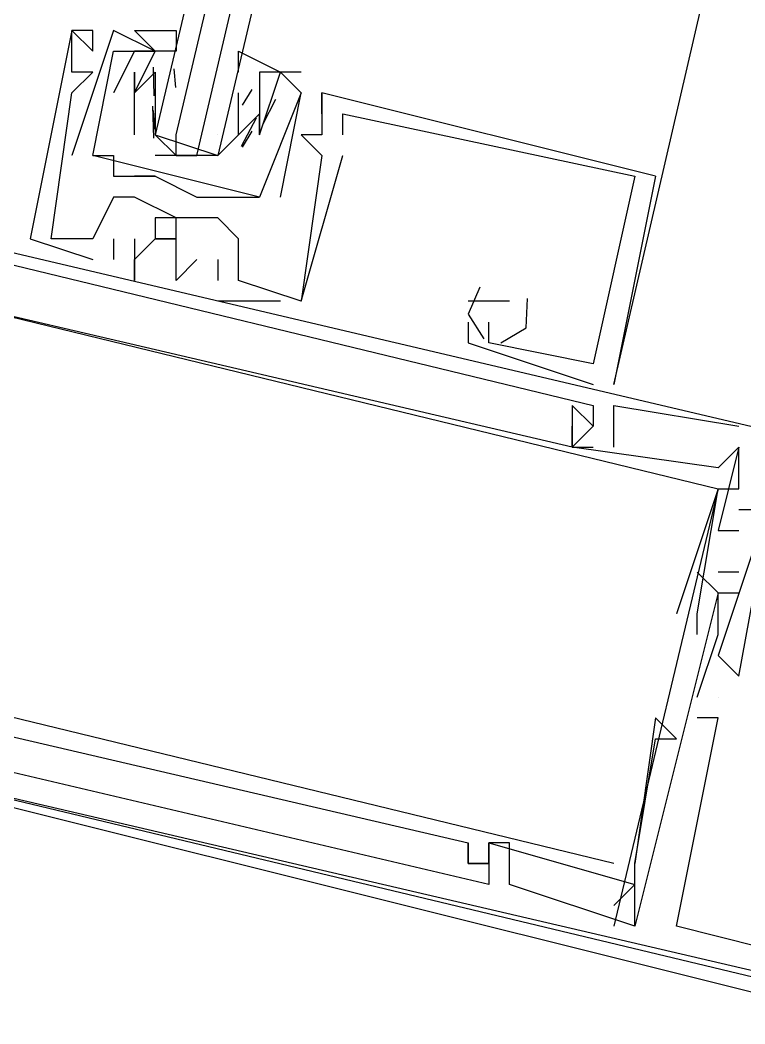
# Model space of a CAD drawing. Header units: feet. Extents: x -84 to 198, y -22 to 181.
# Drawn here: x 66.46 to 66.924, y 10.475 to 11.118 of the extents above; entities that cross this region are included whole.
import ezdxf

# ---------------------------------------------------------------- set-up
doc = ezdxf.new("R2010")
doc.units = ezdxf.units.FT
doc.layers.add('A-LINEA', color=7, linetype='CONTINUOUS')

msp = doc.modelspace()

# ---------------------------------------------------------------- linework, layer by layer
at = {"layer": 'A-LINEA'}
for p, q in [((66.4933, 11.1111), (66.4933, 11.1111)), ((66.4933, 11.1111), (66.4933, 11.1111)), ((66.4933, 11.1111), (66.4933, 11.1111)), ((66.4933, 11.1111), (66.4933, 11.1111)), ((66.4933, 11.1111), (66.4933, 11.1111)), ((66.4933, 11.1111), (66.4933, 11.1111)), ((66.5067, 11.1111), (66.5067, 11.1111)), ((66.5067, 11.1111), (66.5067, 11.1111)), ((66.5067, 11.1111), (66.5067, 11.1111)), ((66.52, 11.1111), (66.52, 11.1111)), ((66.52, 11.1111), (66.52, 11.1111)), ((66.5067, 11.0978), (66.5067, 11.0978)), ((66.5067, 11.0978), (66.5067, 11.0978)), ((66.5067, 11.0978), (66.5067, 11.0978)), ((66.52, 11.0978), (66.52, 11.0978)), ((66.52, 11.0978), (66.52, 11.0978)), ((66.5333, 11.0978), (66.5333, 11.0978)), ((66.5333, 11.0978), (66.5333, 11.0978)), ((66.5467, 11.0978), (66.5467, 11.0978)), ((66.5467, 11.0978), (66.5467, 11.0978)), ((66.56, 11.0978), (66.56, 11.0978)), ((66.4933, 11.0844), (66.4933, 11.0844)), ((66.4933, 11.0844), (66.4933, 11.0844)), ((66.4933, 11.0844), (66.4933, 11.0844)), ((66.5067, 11.0844), (66.5067, 11.0844)), ((66.5067, 11.0844), (66.5067, 11.0844)), ((66.5067, 11.0844), (66.5067, 11.0844)), ((66.5333, 11.0844), (66.5333, 11.0844)), ((66.5333, 11.0844), (66.5333, 11.0844)), ((66.5459, 11.0693), (66.5456, 11.0876)), ((66.5467, 11.0844), (66.5467, 11.0844)), ((66.5467, 11.0844), (66.5467, 11.0711)), ((66.5467, 11.0844), (66.5467, 11.0844)), ((66.5599, 11.0747), (66.5588, 11.0865)), ((66.64, 11.0844), (66.6133, 11.0844)), ((66.6133, 11.0844), (66.6133, 11.0844)), ((66.64, 11.0844), (66.6133, 11.0844)), ((66.6133, 11.0844), (66.6133, 11.0844)), ((66.6267, 11.0844), (66.6267, 11.0844)), ((66.6267, 11.0844), (66.6267, 11.0844)), ((66.64, 11.0844), (66.64, 11.0844)), ((66.64, 11.0844), (66.64, 11.0844)), ((66.4933, 11.0711), (66.4933, 11.0711)), ((66.4933, 11.0711), (66.4933, 11.0711)), ((66.4933, 11.0711), (66.4933, 11.0711)), ((66.52, 11.0711), (66.52, 11.0711)), ((66.52, 11.0711), (66.52, 11.0711)), ((66.5333, 11.0711), (66.5333, 11.0711)), ((66.5333, 11.0711), (66.5333, 11.0711)), ((66.5333, 11.0711), (66.5333, 11.0711)), ((66.5333, 11.0711), (66.5333, 11.0711)), ((66.5333, 11.0711), (66.5333, 11.0711)), ((66.5333, 11.0711), (66.5333, 11.0711)), ((66.5467, 11.0711), (66.5467, 11.0711)), ((66.6, 11.0711), (66.6, 11.0711)), ((66.6, 11.0578), (66.6, 11.0711)), ((66.6, 11.0711), (66.6, 11.0711)), ((66.6, 11.0711), (66.6, 11.0711)), ((66.6085, 11.0733), (66.6023, 11.0632)), ((66.6133, 11.0711), (66.6133, 11.0711)), ((66.6133, 11.0711), (66.6133, 11.0711)), ((66.6267, 11.0044), (66.64, 11.0711)), ((66.6267, 11.0044), (66.64, 11.0711)), ((66.64, 11.0711), (66.64, 11.0711)), ((66.64, 11.0711), (66.64, 11.0711)), ((66.64, 11.0711), (66.64, 11.0711)), ((66.64, 11.0711), (66.64, 11.0711)), ((66.6533, 11.0711), (66.6533, 11.0711)), ((66.6533, 11.0711), (66.6533, 11.0711)), ((66.6533, 11.0711), (66.6533, 11.0711)), ((66.6533, 11.0711), (66.6533, 11.0711)), ((66.6533, 11.0711), (66.6533, 11.0711)), ((66.6533, 11.0711), (66.6533, 11.0711)), ((66.6236, 11.067), (66.6152, 11.0508)), ((66.5458, 11.0422), (66.5452, 11.0626)), ((66.5465, 11.048), (66.5455, 11.0599)), ((66.5333, 11.0578), (66.5333, 11.0578)), ((66.5333, 11.0578), (66.5333, 11.0578)), ((66.5333, 11.0578), (66.5333, 11.0578)), ((66.5333, 11.0578), (66.5333, 11.0578)), ((66.5467, 11.0578), (66.5467, 11.0578)), ((66.6113, 11.0549), (66.6017, 11.0369)), ((66.6133, 11.0578), (66.6133, 11.0578)), ((66.6133, 11.0578), (66.6133, 11.0578)), ((66.6133, 11.0578), (66.6133, 11.0578)), ((66.6133, 11.0578), (66.6133, 11.0578)), ((66.6533, 11.0578), (66.6533, 11.0578)), ((66.6533, 11.0578), (66.6533, 11.0578)), ((66.6533, 11.0578), (66.6533, 11.0578)), ((66.6667, 11.0578), (66.6667, 11.0578)), ((66.6667, 11.0578), (66.6667, 11.0578)), ((66.6667, 11.0578), (66.6667, 11.0578)), ((66.6085, 11.0467), (66.6023, 11.0365)), ((66.5467, 11.0444), (66.5467, 11.0444)), ((66.5867, 11.0444), (66.5867, 11.0444)), ((66.6, 11.0444), (66.6, 11.0444)), ((66.6, 11.0444), (66.6, 11.0444)), ((66.6133, 11.0444), (66.6133, 11.0444)), ((66.6133, 11.0444), (66.6133, 11.0444)), ((66.6133, 11.0444), (66.6133, 11.0444)), ((66.6133, 11.0444), (66.6133, 11.0444)), ((66.64, 11.0444), (66.64, 11.0444)), ((66.64, 11.0444), (66.64, 11.0444)), ((66.64, 11.0444), (66.64, 11.0444)), ((66.6533, 11.0444), (66.6533, 11.0444)), ((66.6533, 11.0444), (66.6533, 11.0444)), ((66.6533, 11.0444), (66.6533, 11.0444)), ((66.6667, 11.0444), (66.6667, 11.0444)), ((66.6667, 11.0444), (66.6667, 11.0444)), ((66.6667, 11.0444), (66.6667, 11.0444)), ((66.4933, 11.0311), (66.4933, 11.0311)), ((66.4933, 11.0311), (66.4933, 11.0311)), ((66.5067, 11.0311), (66.5067, 11.0311)), ((66.5067, 11.0311), (66.5067, 11.0311)), ((66.5067, 11.0311), (66.5067, 11.0311)), ((66.5067, 11.0311), (66.5067, 11.0311)), ((66.52, 11.0311), (66.52, 11.0311)), ((66.52, 11.0311), (66.52, 11.0311)), ((66.56, 11.0311), (66.5733, 11.0311)), ((66.6533, 11.0311), (66.6533, 11.0311)), ((66.6533, 11.0311), (66.6533, 11.0311)), ((66.6533, 11.0311), (66.6533, 11.0311)), ((66.6533, 11.0311), (66.6533, 11.0311)), ((66.6533, 11.0311), (66.6533, 11.0311)), ((66.6533, 11.0311), (66.6533, 11.0311)), ((66.6667, 11.0311), (66.6667, 11.0311)), ((66.6667, 11.0311), (66.6667, 11.0311)), ((66.6667, 11.0311), (66.6667, 11.0311)), ((66.52, 11.0178), (66.52, 11.0178)), ((66.52, 11.0178), (66.52, 11.0178)), ((66.5333, 11.0178), (66.5333, 11.0178)), ((66.5333, 11.0178), (66.5333, 11.0178)), ((66.5467, 11.0178), (66.5467, 11.0178)), ((66.5467, 11.0178), (66.5467, 11.0178)), ((66.5467, 11.0178), (66.5467, 11.0178)), ((66.5467, 11.0178), (66.5467, 11.0178)), ((66.8667, 11.0178), (66.84, 10.8844)), ((66.8667, 11.0178), (66.84, 10.8844)), ((66.8667, 11.0178), (66.84, 10.8844)), ((66.8533, 11.0178), (66.8533, 11.0178)), ((66.8533, 11.0178), (66.8533, 11.0178)), ((66.8533, 11.0178), (66.8533, 11.0178)), ((66.8533, 11.0178), (66.8533, 11.0178)), ((66.8533, 11.0178), (66.8533, 11.0178)), ((66.8533, 11.0178), (66.8533, 11.0178)), ((66.8667, 11.0178), (66.8667, 11.0178)), ((66.8667, 11.0178), (66.8667, 11.0178)), ((66.8667, 11.0178), (66.8667, 11.0178)), ((66.52, 11.0044), (66.52, 11.0044)), ((66.52, 11.0044), (66.52, 11.0044)), ((66.52, 11.0044), (66.52, 11.0044)), ((66.5333, 11.0044), (66.5333, 11.0044)), ((66.5333, 11.0044), (66.5333, 11.0044)), ((66.5333, 11.0044), (66.5333, 11.0044)), ((66.5733, 11.0044), (66.5733, 11.0044)), ((66.5733, 11.0044), (66.5733, 11.0044)), ((66.5867, 11.0044), (66.5867, 11.0044)), ((66.5867, 11.0044), (66.5867, 11.0044)), ((66.6, 11.0044), (66.6, 11.0044)), ((66.6, 11.0044), (66.6, 11.0044)), ((66.6133, 11.0044), (66.6133, 11.0044)), ((66.6133, 11.0044), (66.6133, 11.0044)), ((66.6267, 11.0044), (66.6267, 11.0044)), ((66.6267, 11.0044), (66.6267, 11.0044)), ((66.56, 10.9911), (66.56, 10.9911)), ((66.56, 10.9911), (66.56, 10.9911)), ((66.56, 10.9911), (66.56, 10.9911)), ((66.5867, 10.9911), (66.5867, 10.9911)), ((66.5867, 10.9911), (66.5867, 10.9911)), ((66.5867, 10.9911), (66.5867, 10.9911)), ((66.4667, 10.9778), (66.4667, 10.9778)), ((66.4667, 10.9778), (66.4667, 10.9778)), ((66.4667, 10.9778), (66.4667, 10.9778)), ((66.48, 10.9778), (66.48, 10.9778)), ((66.48, 10.9778), (66.48, 10.9778)), ((66.48, 10.9778), (66.48, 10.9778)), ((66.5067, 10.9778), (66.5067, 10.9778)), ((66.5067, 10.9778), (66.5067, 10.9778)), ((66.5067, 10.9778), (66.5067, 10.9778)), ((66.5067, 10.9778), (66.5067, 10.9778)), ((66.5067, 10.9778), (66.5067, 10.9778)), ((66.5067, 10.9778), (66.5067, 10.9778)), ((66.52, 10.9778), (66.52, 10.9778)), ((66.52, 10.9778), (66.52, 10.9778)), ((66.52, 10.9778), (66.52, 10.9778)), ((66.5333, 10.9778), (66.5333, 10.9778)), ((66.5333, 10.9778), (66.5333, 10.9778)), ((66.5333, 10.9778), (66.5333, 10.9778)), ((66.5467, 10.9778), (66.5467, 10.9778)), ((66.5467, 10.9778), (66.5467, 10.9778)), ((66.5467, 10.9778), (66.5467, 10.9778)), ((66.56, 10.9778), (66.56, 10.9778)), ((66.56, 10.9778), (66.56, 10.9778)), ((66.56, 10.9778), (66.56, 10.9778)), ((66.6, 10.9778), (66.6, 10.9778)), ((66.6, 10.9778), (66.6, 10.9778)), ((66.6, 10.9778), (66.6, 10.9778)), ((66.5067, 10.9644), (66.5067, 10.9644)), ((66.5067, 10.9644), (66.5067, 10.9644)), ((66.5067, 10.9644), (66.5067, 10.9644)), ((66.52, 10.9644), (66.52, 10.9644)), ((66.52, 10.9644), (66.52, 10.9644)), ((66.52, 10.9644), (66.52, 10.9644)), ((66.5333, 10.9644), (66.5333, 10.9644)), ((66.5333, 10.9644), (66.5333, 10.9644)), ((66.5333, 10.9644), (66.5333, 10.9644)), ((66.5333, 10.9644), (66.5333, 10.9644)), ((66.5333, 10.9644), (66.5333, 10.9644)), ((66.5333, 10.9644), (66.5333, 10.9644)), ((66.5733, 10.9644), (66.5733, 10.9644)), ((66.5733, 10.9644), (66.5733, 10.9644)), ((66.5733, 10.9644), (66.5733, 10.9644)), ((66.5867, 10.9644), (66.5867, 10.9644)), ((66.5867, 10.9644), (66.5867, 10.9644)), ((66.5867, 10.9644), (66.5867, 10.9644)), ((66.5333, 10.9511), (66.5333, 10.9511)), ((66.5333, 10.9511), (66.5333, 10.9511)), ((66.5333, 10.9511), (66.5333, 10.9511)), ((66.56, 10.9511), (66.56, 10.9511)), ((66.56, 10.9511), (66.56, 10.9511)), ((66.56, 10.9511), (66.56, 10.9511)), ((66.5867, 10.9511), (66.5867, 10.9511)), ((66.5867, 10.9511), (66.5867, 10.9511)), ((66.5867, 10.9511), (66.5867, 10.9511)), ((66.6, 10.9511), (66.6, 10.9511)), ((66.6, 10.9511), (66.6, 10.9511)), ((66.6, 10.9511), (66.6, 10.9511)), ((66.6267, 10.9378), (66.5867, 10.9378)), ((66.5867, 10.9378), (66.5867, 10.9378)), ((66.6267, 10.9378), (66.5867, 10.9378)), ((66.5867, 10.9378), (66.5867, 10.9378)), ((66.6267, 10.9378), (66.5867, 10.9378)), ((66.5867, 10.9378), (66.5867, 10.9378)), ((66.6267, 10.9378), (66.6267, 10.9378)), ((66.6267, 10.9378), (66.6267, 10.9378)), ((66.6267, 10.9378), (66.6267, 10.9378)), ((66.64, 10.9378), (66.64, 10.9378)), ((66.64, 10.9378), (66.64, 10.9378)), ((66.64, 10.9378), (66.64, 10.9378)), ((66.64, 10.9378), (66.64, 10.9378)), ((66.64, 10.9378), (66.64, 10.9378)), ((66.64, 10.9378), (66.64, 10.9378)), ((66.7467, 10.9378), (66.7467, 10.9378)), ((66.7467, 10.9378), (66.7467, 10.9378)), ((66.7467, 10.9378), (66.7467, 10.9378)), ((66.76, 10.9378), (66.76, 10.9378)), ((66.76, 10.9378), (66.76, 10.9378)), ((66.76, 10.9378), (66.76, 10.9378)), ((66.7733, 10.9378), (66.7733, 10.9378)), ((66.7733, 10.9378), (66.7733, 10.9378)), ((66.7733, 10.9378), (66.7733, 10.9378)), ((66.7467, 10.9244), (66.7467, 10.9244)), ((66.7467, 10.9244), (66.7467, 10.9244)), ((66.7467, 10.9244), (66.7467, 10.9244)), ((66.76, 10.9244), (66.76, 10.9244)), ((66.76, 10.9244), (66.76, 10.9244)), ((66.76, 10.9244), (66.76, 10.9244)), ((66.7467, 10.9111), (66.7467, 10.9111)), ((66.7467, 10.9111), (66.7467, 10.9111)), ((66.7467, 10.9111), (66.7467, 10.9111)), ((66.76, 10.9111), (66.76, 10.9111)), ((66.76, 10.9111), (66.76, 10.9111)), ((66.76, 10.9111), (66.76, 10.9111)), ((66.8267, 10.8978), (66.8267, 10.8978)), ((66.8267, 10.8978), (66.8267, 10.8978)), ((66.8267, 10.8978), (66.8267, 10.8978)), ((66.8267, 10.8978), (66.8267, 10.8978)), ((66.8267, 10.8978), (66.8267, 10.8978)), ((66.8267, 10.8978), (66.8267, 10.8978)), ((66.8267, 10.8844), (66.8267, 10.8844)), ((66.8267, 10.8844), (66.8267, 10.8844)), ((66.8267, 10.8844), (66.8267, 10.8844)), ((66.84, 10.8844), (66.84, 10.8844)), ((66.84, 10.8844), (66.84, 10.8844)), ((66.84, 10.8844), (66.84, 10.8844)), ((66.8133, 10.8711), (66.8133, 10.8711)), ((66.8133, 10.8711), (66.8133, 10.8711)), ((66.8133, 10.8711), (66.8133, 10.8711)), ((66.8267, 10.8711), (66.8267, 10.8711)), ((66.8267, 10.8711), (66.8267, 10.8711)), ((66.8267, 10.8711), (66.8267, 10.8711)), ((66.84, 10.8711), (66.84, 10.8711)), ((66.84, 10.8711), (66.84, 10.8711)), ((66.84, 10.8711), (66.84, 10.8711)), ((66.8133, 10.8578), (66.8133, 10.8578)), ((66.8133, 10.8578), (66.8133, 10.8578)), ((66.8133, 10.8578), (66.8133, 10.8578)), ((66.8267, 10.8578), (66.8267, 10.8578)), ((66.8267, 10.8578), (66.8267, 10.8578)), ((66.8267, 10.8578), (66.8267, 10.8578)), ((66.8267, 10.8578), (66.8267, 10.8578)), ((66.8267, 10.8578), (66.8267, 10.8578)), ((66.8267, 10.8578), (66.8267, 10.8578)), ((66.92, 10.8578), (66.92, 10.8578)), ((66.92, 10.8578), (66.92, 10.8578)), ((66.92, 10.8578), (66.92, 10.8578)), ((66.92, 10.8578), (66.92, 10.8578)), ((66.92, 10.8578), (66.92, 10.8578)), ((66.92, 10.8578), (66.92, 10.8578)), ((66.8133, 10.8444), (66.8133, 10.8444)), ((66.8133, 10.8444), (66.8133, 10.8444)), ((66.8133, 10.8444), (66.8133, 10.8444)), ((66.8133, 10.8444), (66.8133, 10.8444)), ((66.8133, 10.8444), (66.8133, 10.8444)), ((66.8133, 10.8444), (66.8133, 10.8444)), ((66.8133, 10.8444), (66.8133, 10.8444)), ((66.8133, 10.8444), (66.8133, 10.8444)), ((66.8133, 10.8444), (66.8133, 10.8444)), ((66.8267, 10.8444), (66.8267, 10.8444)), ((66.8267, 10.8444), (66.8267, 10.8444)), ((66.8267, 10.8444), (66.8267, 10.8444)), ((66.84, 10.8444), (66.84, 10.8444)), ((66.84, 10.8444), (66.84, 10.8444)), ((66.84, 10.8444), (66.84, 10.8444)), ((66.92, 10.8444), (66.92, 10.8444)), ((66.92, 10.8444), (66.92, 10.8444)), ((66.92, 10.8444), (66.92, 10.8444)), ((66.92, 10.8444), (66.92, 10.8444)), ((66.92, 10.8444), (66.92, 10.8444)), ((66.92, 10.8444), (66.92, 10.8444)), ((66.9067, 10.8311), (66.9067, 10.8311)), ((66.9067, 10.8311), (66.9067, 10.8311)), ((66.9067, 10.8311), (66.9067, 10.8311)), ((66.9067, 10.8178), (66.84, 10.5378)), ((66.9067, 10.8178), (66.84, 10.5378)), ((66.9067, 10.8178), (66.84, 10.5378)), ((66.9067, 10.8178), (66.9067, 10.8178)), ((66.9067, 10.8178), (66.9067, 10.8178)), ((66.9067, 10.8178), (66.9067, 10.8178)), ((66.9067, 10.8178), (66.9067, 10.8178)), ((66.9067, 10.8178), (66.9067, 10.8178)), ((66.9067, 10.8178), (66.9067, 10.8178)), ((66.92, 10.8178), (66.92, 10.8178)), ((66.92, 10.8178), (66.92, 10.8178)), ((66.92, 10.8178), (66.92, 10.8178)), ((66.92, 10.8044), (66.9333, 10.8044)), ((66.92, 10.8044), (66.92, 10.8044)), ((66.92, 10.8044), (66.9333, 10.8044)), ((66.92, 10.8044), (66.92, 10.8044)), ((66.92, 10.8044), (66.9333, 10.8044)), ((66.92, 10.8044), (66.92, 10.8044)), ((66.9067, 10.7911), (66.9067, 10.7911)), ((66.9067, 10.7911), (66.9067, 10.7911)), ((66.9067, 10.7911), (66.9067, 10.7911)), ((66.92, 10.7911), (66.92, 10.7911)), ((66.92, 10.7911), (66.92, 10.7911)), ((66.92, 10.7911), (66.92, 10.7911)), ((66.8933, 10.7644), (66.8933, 10.7644)), ((66.8933, 10.7644), (66.8933, 10.7644)), ((66.8933, 10.7644), (66.8933, 10.7644)), ((66.92, 10.7644), (66.9067, 10.7644)), ((66.9067, 10.7644), (66.9067, 10.7644)), ((66.92, 10.7644), (66.9067, 10.7644)), ((66.9067, 10.7644), (66.9067, 10.7644)), ((66.92, 10.7644), (66.9067, 10.7644)), ((66.9067, 10.7644), (66.9067, 10.7644)), ((66.92, 10.7644), (66.92, 10.7644)), ((66.92, 10.7644), (66.92, 10.7644)), ((66.92, 10.7644), (66.92, 10.7644)), ((66.9067, 10.7511), (66.9067, 10.7511)), ((66.9067, 10.7511), (66.9067, 10.7511)), ((66.9067, 10.7511), (66.9067, 10.7511)), ((66.9067, 10.7511), (66.9067, 10.7511)), ((66.9067, 10.7511), (66.9067, 10.7511)), ((66.9067, 10.7511), (66.9067, 10.7511)), ((66.92, 10.7511), (66.92, 10.7511)), ((66.92, 10.7511), (66.92, 10.7511)), ((66.92, 10.7511), (66.92, 10.7511)), ((66.88, 10.7378), (66.88, 10.7378)), ((66.88, 10.7378), (66.88, 10.7378)), ((66.88, 10.7378), (66.88, 10.7378)), ((66.8933, 10.7378), (66.8933, 10.7378)), ((66.8933, 10.7378), (66.8933, 10.7378)), ((66.8933, 10.7378), (66.8933, 10.7378)), ((66.9067, 10.7378), (66.9067, 10.7378)), ((66.9067, 10.7378), (66.9067, 10.7378)), ((66.9067, 10.7378), (66.9067, 10.7378)), ((66.8933, 10.7244), (66.8933, 10.7244)), ((66.8933, 10.7244), (66.8933, 10.7244)), ((66.8933, 10.7244), (66.8933, 10.7244)), ((66.9067, 10.7244), (66.9067, 10.7244)), ((66.9067, 10.7244), (66.9067, 10.7244)), ((66.9067, 10.7244), (66.9067, 10.7244)), ((66.9067, 10.7244), (66.9067, 10.7244)), ((66.9067, 10.7244), (66.9067, 10.7244)), ((66.9067, 10.7244), (66.9067, 10.7244)), ((66.9067, 10.7111), (66.9067, 10.7111)), ((66.9067, 10.7111), (66.9067, 10.7111)), ((66.9067, 10.7111), (66.9067, 10.7111)), ((66.92, 10.6978), (66.92, 10.6978)), ((66.92, 10.6978), (66.92, 10.6978)), ((66.92, 10.6978), (66.92, 10.6978)), ((66.8933, 10.6844), (66.8933, 10.6844)), ((66.8933, 10.6844), (66.8933, 10.6844)), ((66.8933, 10.6844), (66.8933, 10.6844)), ((66.9067, 10.6844), (66.9067, 10.6844)), ((66.9067, 10.6844), (66.9067, 10.6844)), ((66.9067, 10.6844), (66.9067, 10.6844)), ((66.9067, 10.6844), (66.9067, 10.6844)), ((66.9067, 10.6844), (66.9067, 10.6844)), ((66.9067, 10.6844), (66.9067, 10.6844)), ((66.8667, 10.6711), (66.8667, 10.6711)), ((66.8667, 10.6711), (66.8667, 10.6711)), ((66.8667, 10.6711), (66.8667, 10.6711)), ((66.9067, 10.6711), (66.8933, 10.6711)), ((66.8933, 10.6711), (66.8933, 10.6711)), ((66.9067, 10.6711), (66.8933, 10.6711)), ((66.8933, 10.6711), (66.8933, 10.6711)), ((66.9067, 10.6711), (66.8933, 10.6711)), ((66.8933, 10.6711), (66.8933, 10.6711)), ((66.9067, 10.6711), (66.9067, 10.6711)), ((66.9067, 10.6711), (66.9067, 10.6711)), ((66.9067, 10.6711), (66.9067, 10.6711)), ((66.9067, 10.6711), (66.9067, 10.6711)), ((66.9067, 10.6711), (66.9067, 10.6711)), ((66.9067, 10.6711), (66.9067, 10.6711)), ((66.8667, 10.6578), (66.8667, 10.6578)), ((66.8667, 10.6578), (66.8667, 10.6578)), ((66.8667, 10.6578), (66.8667, 10.6578)), ((66.88, 10.6578), (66.88, 10.6578)), ((66.88, 10.6578), (66.88, 10.6578)), ((66.88, 10.6578), (66.88, 10.6578)), ((66.7467, 10.5911), (66.7467, 10.5911)), ((66.7467, 10.5911), (66.7467, 10.5911)), ((66.7467, 10.5911), (66.7467, 10.5911)), ((66.76, 10.5911), (66.76, 10.5911)), ((66.76, 10.5911), (66.76, 10.5911)), ((66.76, 10.5911), (66.76, 10.5911)), ((66.76, 10.5911), (66.76, 10.5911)), ((66.76, 10.5911), (66.76, 10.5911)), ((66.76, 10.5911), (66.76, 10.5911)), ((66.7733, 10.5911), (66.7733, 10.5911)), ((66.7733, 10.5911), (66.7733, 10.5911)), ((66.7733, 10.5911), (66.7733, 10.5911)), ((66.7467, 10.5778), (66.7467, 10.5778)), ((66.7467, 10.5778), (66.7467, 10.5778)), ((66.7467, 10.5778), (66.7467, 10.5778)), ((66.76, 10.5778), (66.76, 10.5778)), ((66.76, 10.5778), (66.76, 10.5778)), ((66.76, 10.5778), (66.76, 10.5778)), ((66.76, 10.5778), (66.76, 10.5778)), ((66.76, 10.5778), (66.76, 10.5778)), ((66.76, 10.5778), (66.76, 10.5778)), ((66.84, 10.5778), (66.84, 10.5778)), ((66.84, 10.5778), (66.84, 10.5778)), ((66.84, 10.5778), (66.84, 10.5778)), ((66.8533, 10.5778), (66.8533, 10.5778)), ((66.8533, 10.5778), (66.8533, 10.5778)), ((66.8533, 10.5778), (66.8533, 10.5778)), ((66.8533, 10.5778), (66.8533, 10.5778)), ((66.8533, 10.5778), (66.8533, 10.5778)), ((66.8533, 10.5778), (66.8533, 10.5778)), ((66.76, 10.5644), (66.76, 10.5644)), ((66.76, 10.5644), (66.76, 10.5644)), ((66.76, 10.5644), (66.76, 10.5644)), ((66.7733, 10.5644), (66.7733, 10.5644)), ((66.7733, 10.5644), (66.7733, 10.5644)), ((66.7733, 10.5644), (66.7733, 10.5644)), ((66.84, 10.5511), (66.8533, 10.5644)), ((66.84, 10.5511), (66.8533, 10.5644)), ((66.84, 10.5511), (66.8533, 10.5644)), ((66.8533, 10.5644), (66.8533, 10.5644)), ((66.8533, 10.5644), (66.8533, 10.5644)), ((66.8533, 10.5644), (66.8533, 10.5644)), ((66.84, 10.5511), (66.84, 10.5511)), ((66.84, 10.5511), (66.84, 10.5511)), ((66.84, 10.5511), (66.84, 10.5511)), ((66.8533, 10.5378), (66.8533, 10.5378)), ((66.8533, 10.5378), (66.8533, 10.5378)), ((66.8533, 10.5378), (66.8533, 10.5378)), ((66.8533, 10.5378), (66.8533, 10.5378)), ((66.8533, 10.5378), (66.8533, 10.5378)), ((66.8533, 10.5378), (66.8533, 10.5378)), ((66.88, 10.5378), (66.88, 10.5378)), ((66.88, 10.5378), (66.88, 10.5378)), ((66.88, 10.5378), (66.88, 10.5378))]:
    msp.add_line(p, q, dxfattribs=at)
for points in [[(66.84, 10.8844), (67.2533, 12.6711), (67.68, 14.4578)], [(66.9467, 12.7378), (66.5467, 11.0444), (66.56, 11.0311), (66.56, 11.0444), (66.96, 12.7378)], [(66.9867, 12.7244), (66.5867, 11.0311), (66.5733, 11.0311), (66.9733, 12.7378)], [(66.8667, 11.0178), (66.6533, 11.0711), (66.6533, 11.0578), (66.6533, 11.0711), (66.6533, 11.0444), (66.64, 11.0444), (66.6533, 11.0311), (66.64, 10.9378), (66.6, 10.9511), (66.6, 10.9778), (66.5867, 10.9911), (66.56, 10.9911), (66.5333, 11.0044), (66.52, 11.0044), (66.5067, 10.9778), (66.48, 10.9778), (66.4933, 11.0711), (66.5067, 11.0844), (66.4933, 11.0844), (66.4933, 11.1111), (66.5067, 11.0978), (66.5067, 11.1111), (66.4933, 11.1111), (66.4667, 10.9778), (66.4667, 10.9778), (66.5067, 10.9644)], [(66.8667, 11.0178), (66.6533, 11.0711), (66.6533, 11.0578), (66.6533, 11.0711), (66.6533, 11.0444), (66.64, 11.0444), (66.6533, 11.0311), (66.64, 10.9378), (66.6, 10.9511), (66.6, 10.9778), (66.5867, 10.9911), (66.56, 10.9911), (66.5333, 11.0044), (66.52, 11.0044), (66.5067, 10.9778), (66.48, 10.9778), (66.4933, 11.0711), (66.5067, 11.0844), (66.4933, 11.0844), (66.4933, 11.1111), (66.5067, 11.0978), (66.5067, 11.1111), (66.4933, 11.1111), (66.4667, 10.9778), (66.4667, 10.9778), (66.5067, 10.9644)], [(66.8667, 11.0178), (66.6533, 11.0711), (66.6533, 11.0578), (66.6533, 11.0711), (66.6533, 11.0444), (66.64, 11.0444), (66.6533, 11.0311), (66.64, 10.9378), (66.6, 10.9511), (66.6, 10.9778), (66.5867, 10.9911), (66.56, 10.9911), (66.5333, 11.0044), (66.52, 11.0044), (66.5067, 10.9778), (66.48, 10.9778), (66.4933, 11.0711), (66.5067, 11.0844), (66.4933, 11.0844), (66.4933, 11.1111), (66.5067, 11.0978), (66.5067, 11.1111), (66.4933, 11.1111), (66.4667, 10.9778), (66.4667, 10.9778), (66.5067, 10.9644)], [(66.5467, 11.0978), (66.52, 11.1111), (66.4933, 11.0311)], [(66.5467, 11.0978), (66.52, 11.1111), (66.4933, 11.0311)], [(66.5333, 11.0444), (66.5333, 11.0578), (66.5333, 11.0711), (66.5467, 11.0978), (66.5333, 11.0978), (66.5467, 11.0978), (66.5333, 11.1111), (66.56, 11.1111), (66.56, 11.0978), (66.5467, 11.0978)], [(66.6133, 11.0044), (66.5067, 11.0311), (66.52, 11.0978), (66.5333, 11.0978), (66.52, 11.0711)], [(66.6133, 11.0044), (66.5067, 11.0311), (66.52, 11.0978), (66.5333, 11.0978), (66.52, 11.0711)], [(66.6, 11.0844), (66.6, 11.0978), (66.6267, 11.0844), (66.6133, 11.0844), (66.6133, 11.0711), (66.6133, 11.0578), (66.6, 11.0444), (66.5867, 11.0311), (66.5467, 11.0311)], [(66.5333, 11.0711), (66.5333, 11.0844), (66.5333, 11.0711), (66.5467, 11.0844), (66.5467, 11.0844)], [(66.5333, 11.0711), (66.5333, 11.0844), (66.5333, 11.0711), (66.5467, 11.0844), (66.5467, 11.0844)], [(66.6133, 11.0444), (66.6267, 11.0844), (66.64, 11.0711), (66.6133, 11.0044)], [(66.6133, 11.0444), (66.6267, 11.0844), (66.64, 11.0711), (66.6133, 11.0044)], [(66.5467, 11.0711), (66.5467, 11.0578), (66.5467, 11.0444), (66.5867, 11.0311), (66.6, 11.0444), (66.6, 11.0578)], [(66.6133, 11.0711), (66.6133, 11.0578), (66.6133, 11.0444), (66.6133, 11.0578), (66.6, 11.0444)], [(66.6133, 11.0711), (66.6133, 11.0578), (66.6133, 11.0444), (66.6133, 11.0578), (66.6, 11.0444)], [(66.6667, 11.0444), (66.6667, 11.0578), (66.8533, 11.0178), (66.8267, 10.8978), (66.76, 10.9111), (66.76, 10.9244)], [(66.6667, 11.0444), (66.6667, 11.0578), (66.8533, 11.0178), (66.8267, 10.8978), (66.76, 10.9111), (66.76, 10.9244)], [(66.6667, 11.0444), (66.6667, 11.0578), (66.8533, 11.0178), (66.8267, 10.8978), (66.76, 10.9111), (66.76, 10.9244)], [(66.5067, 11.0311), (66.52, 11.0311), (66.52, 11.0178), (66.5467, 11.0178), (66.5333, 11.0178), (66.5467, 11.0178), (66.5733, 11.0044), (66.5867, 11.0044), (66.6, 11.0044), (66.6133, 11.0044)], [(66.5067, 11.0311), (66.52, 11.0311), (66.52, 11.0178), (66.5467, 11.0178), (66.5333, 11.0178), (66.5467, 11.0178), (66.5733, 11.0044), (66.5867, 11.0044), (66.6, 11.0044), (66.6133, 11.0044)], [(66.64, 10.9378), (66.64, 10.9378), (66.6667, 11.0311)], [(66.64, 10.9378), (66.64, 10.9378), (66.6667, 11.0311)], [(66.64, 10.9378), (66.64, 10.9378), (66.6667, 11.0311)], [(67.0267, 10.8311), (67.04, 10.8311), (66.36, 10.9911), (66.3333, 10.8444), (66.3467, 10.8311)], [(67.0267, 10.8311), (67.04, 10.8311), (66.36, 10.9911), (66.3333, 10.8444), (66.3467, 10.8311)], [(67.0267, 10.8311), (67.04, 10.8311), (66.36, 10.9911), (66.3333, 10.8444), (66.3467, 10.8311)], [(66.56, 10.9778), (66.56, 10.9911), (66.5467, 10.9911), (66.5467, 10.9778), (66.56, 10.9778), (66.5467, 10.9778), (66.56, 10.9778), (66.5467, 10.9778), (66.56, 10.9778)], [(66.56, 10.9778), (66.56, 10.9911), (66.5467, 10.9911), (66.5467, 10.9778), (66.56, 10.9778), (66.5467, 10.9778), (66.56, 10.9778), (66.5467, 10.9778), (66.56, 10.9778)], [(66.56, 10.9778), (66.56, 10.9911), (66.5467, 10.9911), (66.5467, 10.9778), (66.56, 10.9778), (66.5467, 10.9778), (66.56, 10.9778), (66.5467, 10.9778), (66.56, 10.9778)], [(66.3867, 10.9778), (66.8267, 10.8711), (66.8267, 10.8578), (66.8133, 10.8444), (66.8267, 10.8444), (66.8267, 10.8444)], [(66.3867, 10.9778), (66.8267, 10.8711), (66.8267, 10.8578), (66.8133, 10.8444), (66.8267, 10.8444), (66.8267, 10.8444)], [(66.3867, 10.9778), (66.8267, 10.8711), (66.8267, 10.8578), (66.8133, 10.8444), (66.8267, 10.8444), (66.8267, 10.8444)], [(66.52, 10.9778), (66.52, 10.9778), (66.52, 10.9644)], [(66.52, 10.9778), (66.52, 10.9778), (66.52, 10.9644)], [(66.52, 10.9778), (66.52, 10.9778), (66.52, 10.9644)], [(66.5333, 10.9778), (66.5333, 10.9644), (66.5333, 10.9511), (66.5333, 10.9644), (66.5467, 10.9778)], [(66.5333, 10.9778), (66.5333, 10.9644), (66.5333, 10.9511), (66.5333, 10.9644), (66.5467, 10.9778)], [(66.5333, 10.9778), (66.5333, 10.9644), (66.5333, 10.9511), (66.5333, 10.9644), (66.5467, 10.9778)], [(66.5733, 10.9644), (66.5733, 10.9644), (66.56, 10.9511), (66.56, 10.9778), (66.56, 10.9778)], [(66.5733, 10.9644), (66.5733, 10.9644), (66.56, 10.9511), (66.56, 10.9778), (66.56, 10.9778)], [(66.5733, 10.9644), (66.5733, 10.9644), (66.56, 10.9511), (66.56, 10.9778), (66.56, 10.9778)], [(66.5867, 10.9644), (66.5867, 10.9511), (66.5867, 10.9511)], [(66.5867, 10.9644), (66.5867, 10.9511), (66.5867, 10.9511)], [(66.5867, 10.9644), (66.5867, 10.9511), (66.5867, 10.9511)], [(66.7543, 10.9468), (66.7467, 10.9296), (66.7568, 10.9137)], [(66.7543, 10.9468), (66.7467, 10.9296), (66.7568, 10.9137)], [(66.7543, 10.9468), (66.7467, 10.9296), (66.7568, 10.9137)], [(66.8267, 10.8578), (66.8133, 10.8711), (66.8133, 10.8444), (66.4133, 10.9378)], [(66.4133, 10.9378), (66.9067, 10.8178), (66.88, 10.7378), (66.88, 10.7378)], [(66.8267, 10.8578), (66.8133, 10.8711), (66.8133, 10.8444), (66.4133, 10.9378)], [(66.4133, 10.9378), (66.9067, 10.8178), (66.88, 10.7378), (66.88, 10.7378)], [(66.8267, 10.8578), (66.8133, 10.8711), (66.8133, 10.8444), (66.4133, 10.9378)], [(66.4133, 10.9378), (66.9067, 10.8178), (66.88, 10.7378), (66.88, 10.7378)], [(66.7733, 10.9378), (66.76, 10.9378), (66.76, 10.9378), (66.7467, 10.9378)], [(66.7733, 10.9378), (66.76, 10.9378), (66.76, 10.9378), (66.7467, 10.9378)], [(66.7733, 10.9378), (66.76, 10.9378), (66.76, 10.9378), (66.7467, 10.9378)], [(66.7677, 10.9111), (66.7838, 10.9208), (66.7848, 10.9396)], [(66.7677, 10.9111), (66.7838, 10.9208), (66.7848, 10.9396)], [(66.7677, 10.9111), (66.7838, 10.9208), (66.7848, 10.9396)], [(66.7467, 10.9244), (66.7467, 10.9111), (66.8267, 10.8844)], [(66.7467, 10.9244), (66.7467, 10.9111), (66.8267, 10.8844)], [(66.7467, 10.9244), (66.7467, 10.9111), (66.8267, 10.8844)], [(66.84, 10.8444), (66.84, 10.8711), (66.92, 10.8578)], [(66.84, 10.8444), (66.84, 10.8711), (66.92, 10.8578)], [(66.84, 10.8444), (66.84, 10.8711), (66.92, 10.8578)], [(66.92, 10.8444), (66.9067, 10.8311), (66.8133, 10.8444), (66.8133, 10.8578)], [(66.92, 10.8444), (66.9067, 10.8311), (66.8133, 10.8444), (66.8133, 10.8578)], [(66.92, 10.8444), (66.9067, 10.8311), (66.8133, 10.8444), (66.8133, 10.8578)], [(66.8933, 10.7244), (66.8933, 10.7378), (66.9067, 10.8178), (66.92, 10.8178), (66.92, 10.8444)], [(66.8933, 10.7244), (66.8933, 10.7378), (66.9067, 10.8178), (66.92, 10.8178), (66.92, 10.8444)], [(66.8933, 10.7244), (66.8933, 10.7378), (66.9067, 10.8178), (66.92, 10.8178), (66.92, 10.8444)], [(66.92, 10.8444), (66.9067, 10.7911), (66.92, 10.7911)], [(66.9333, 10.7911), (66.9067, 10.7111), (66.92, 10.6978), (66.9467, 10.8444), (67.0133, 10.8311)], [(66.92, 10.8444), (66.9067, 10.7911), (66.92, 10.7911)], [(66.9333, 10.7911), (66.9067, 10.7111), (66.92, 10.6978), (66.9467, 10.8444), (67.0133, 10.8311)], [(66.92, 10.8444), (66.9067, 10.7911), (66.92, 10.7911)], [(66.9333, 10.7911), (66.9067, 10.7111), (66.92, 10.6978), (66.9467, 10.8444), (67.0133, 10.8311)], [(66.84, 10.5778), (66.3467, 10.6978), (66.3733, 10.7778)], [(66.84, 10.5778), (66.3467, 10.6978), (66.3733, 10.7778)], [(66.84, 10.5778), (66.3467, 10.6978), (66.3733, 10.7778)], [(66.8933, 10.7644), (66.9067, 10.7511), (66.8533, 10.5378), (66.7733, 10.5644), (66.7733, 10.5911), (66.76, 10.5911), (66.76, 10.5778), (66.76, 10.5644), (66.3067, 10.6711), (66.3067, 10.6844)], [(66.8933, 10.7644), (66.9067, 10.7511), (66.8533, 10.5378), (66.7733, 10.5644), (66.7733, 10.5911), (66.76, 10.5911), (66.76, 10.5778), (66.76, 10.5644), (66.3067, 10.6711), (66.3067, 10.6844)], [(66.8933, 10.7644), (66.9067, 10.7511), (66.8533, 10.5378), (66.7733, 10.5644), (66.7733, 10.5911), (66.76, 10.5911), (66.76, 10.5778), (66.76, 10.5644), (66.3067, 10.6711), (66.3067, 10.6844)], [(66.9067, 10.7244), (66.9067, 10.7511), (66.92, 10.7511)], [(66.9067, 10.7244), (66.9067, 10.7511), (66.92, 10.7511)], [(66.9067, 10.7244), (66.9067, 10.7511), (66.92, 10.7511)], [(66.8933, 10.6844), (66.9067, 10.7244), (66.9067, 10.7378)], [(66.8933, 10.6844), (66.9067, 10.7244), (66.9067, 10.7378)], [(66.8933, 10.6844), (66.9067, 10.7244), (66.9067, 10.7378)], [(66.32, 10.6711), (66.3467, 10.6711), (66.3467, 10.6844), (66.7467, 10.5911), (66.7467, 10.5778), (66.76, 10.5778), (66.76, 10.5911), (66.8533, 10.5644)], [(66.32, 10.6711), (66.3467, 10.6711), (66.3467, 10.6844), (66.7467, 10.5911), (66.7467, 10.5778), (66.76, 10.5778), (66.76, 10.5911), (66.8533, 10.5644)], [(66.32, 10.6711), (66.3467, 10.6711), (66.3467, 10.6844), (66.7467, 10.5911), (66.7467, 10.5778), (66.76, 10.5778), (66.76, 10.5911), (66.8533, 10.5644)], [(66.8533, 10.5378), (66.8533, 10.5778), (66.8667, 10.6578), (66.88, 10.6578), (66.8667, 10.6711), (66.8667, 10.6711), (66.8533, 10.5778)], [(66.8533, 10.5378), (66.8533, 10.5778), (66.8667, 10.6578), (66.88, 10.6578), (66.8667, 10.6711), (66.8667, 10.6711), (66.8533, 10.5778)], [(66.8533, 10.5378), (66.8533, 10.5778), (66.8667, 10.6578), (66.88, 10.6578), (66.8667, 10.6711), (66.8667, 10.6711), (66.8533, 10.5778)], [(66.9333, 10.5244), (66.88, 10.5378), (66.9067, 10.6711)], [(66.9333, 10.5244), (66.88, 10.5378), (66.9067, 10.6711)], [(66.9333, 10.5244), (66.88, 10.5378), (66.9067, 10.6711)], [(66.0667, 10.6578), (66.2933, 10.6578), (67.0933, 10.4711), (66.9467, 9.8444), (66.0933, 9.8178), (66.0667, 10.6578)], [(66.08, 10.6444), (66.28, 10.6578), (67.08, 10.4578), (66.9467, 9.8578), (66.0933, 9.8311), (66.08, 10.6444)], [(66.2933, 10.6578), (66.96, 10.4978), (66.96, 10.5111)], [(66.2933, 10.6578), (66.96, 10.4978), (66.96, 10.5111)], [(66.2933, 10.6578), (66.96, 10.4978), (66.96, 10.5111)], [(66.76, 10.5778), (66.7467, 10.5778), (66.7467, 10.5778), (66.7467, 10.5911)], [(66.76, 10.5778), (66.7467, 10.5778), (66.7467, 10.5778), (66.7467, 10.5911)], [(66.76, 10.5778), (66.7467, 10.5778), (66.7467, 10.5778), (66.7467, 10.5911)]]:
    msp.add_lwpolyline(points, dxfattribs=at)

doc.saveas('drawing.dxf')
